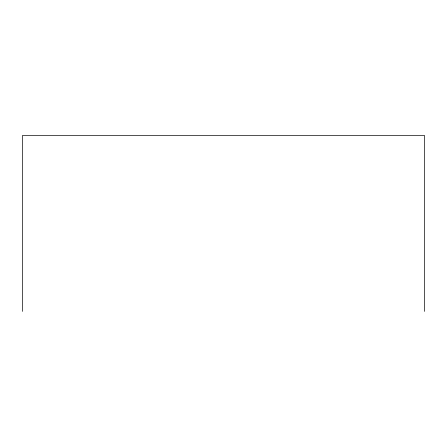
<?xml version="1.0" encoding="UTF-8"?>
<svg xmlns="http://www.w3.org/2000/svg" width="447" height="447" viewBox="0 0 447 447"><rect width="100%" height="100%" fill="white"/><g stroke="black" fill="none" stroke-linecap="round" stroke-linejoin="round"><path stroke-width="0.67" d="M424.65 311.397L424.65 135.603L22.35 135.603L22.35 311.397"/></g></svg>
